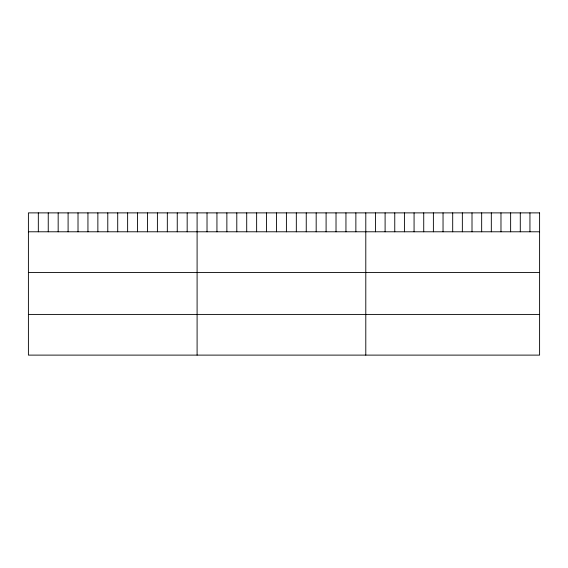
<?xml version="1.0" encoding="UTF-8"?>
<svg xmlns="http://www.w3.org/2000/svg" width="568" height="568" viewBox="0 0 568 568"><rect width="100%" height="100%" fill="white"/><g stroke="black" fill="none" stroke-linecap="round" stroke-linejoin="round"><path stroke-width="0.85" d="M28.4 231.787L539.6 231.787M28.4 272.484L539.6 272.484M28.4 314.416L539.6 314.416M529.944 212.886L529.944 231.787M520.288 212.886L520.288 231.787M510.632 212.886L510.632 231.787M500.976 212.886L500.976 231.787M491.32 212.886L491.32 231.787M481.664 212.886L481.664 231.787M472.008 212.886L472.008 231.787M462.352 212.886L462.352 231.787M452.696 212.886L452.696 231.787M443.04 212.886L443.04 231.787M433.384 212.886L433.384 231.787M423.728 212.886L423.728 231.787M414.072 212.886L414.072 231.787M404.416 212.886L404.416 231.787M394.76 212.886L394.76 231.787M385.104 212.886L385.104 231.787M375.448 212.886L375.448 231.787M365.792 212.886L365.792 355.114M355.866 212.886L355.866 231.787M345.947 212.886L345.947 231.787M336.022 212.886L336.022 231.787M326.096 212.886L326.096 231.787M316.177 212.886L316.177 231.787M306.251 212.886L306.251 231.787M296.326 212.886L296.326 231.787M286.407 212.886L286.407 231.787M276.481 212.886L276.481 231.787M266.562 212.886L266.562 231.787M256.637 212.886L256.637 231.787M246.711 212.886L246.711 231.787M236.792 212.886L236.792 231.787M226.866 212.886L226.866 231.787M216.94 212.886L216.94 231.787M207.022 212.886L207.022 231.787M197.096 212.886L197.096 355.114M187.17 212.886L187.17 231.787M177.251 212.886L177.251 231.787M167.326 212.886L167.326 231.787M157.4 212.886L157.4 231.787M147.481 212.886L147.481 231.787M137.555 212.886L137.555 231.787M127.63 212.886L127.63 231.787M117.711 212.886L117.711 231.787M107.785 212.886L107.785 231.787M97.866 212.886L97.866 231.787M87.941 212.886L87.941 231.787M78.015 212.886L78.015 231.787M68.096 212.886L68.096 231.787M58.17 212.886L58.17 231.787M48.245 212.886L48.245 231.787M38.326 212.886L38.326 231.787M539.6 212.886L28.4 212.886L28.4 355.114L539.6 355.114L539.6 212.886"/></g></svg>
